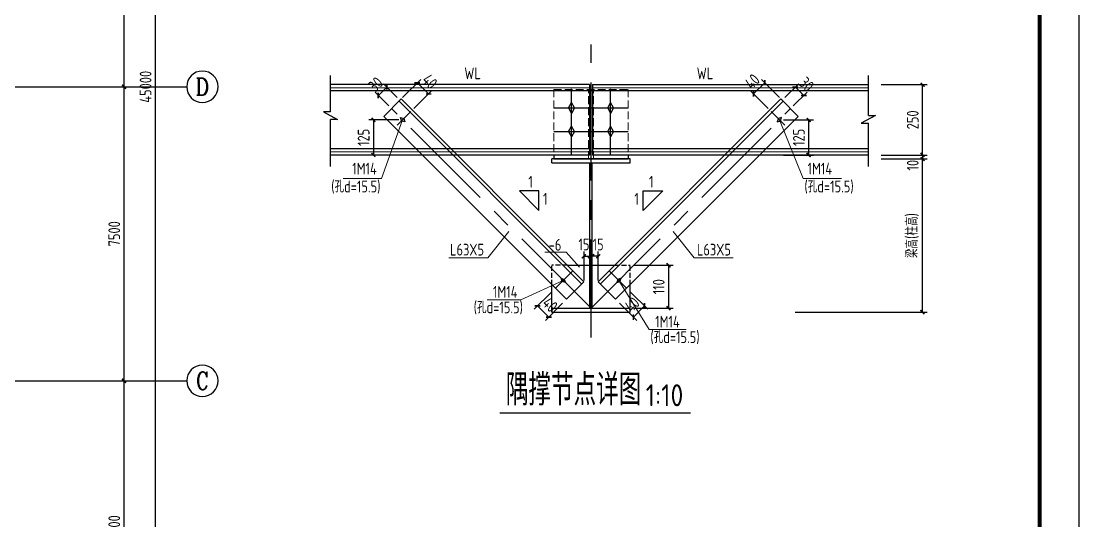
# Model space of a CAD drawing. Header units: millimetres. Extents: x 865490 to 879904, y 39442 to 44891.
# Drawn here: x 872130 to 872400, y 39637.2 to 39764.6 of the extents above; entities that cross this region are included whole.
import ezdxf
from ezdxf.enums import TextEntityAlignment as Align

# ---------------------------------------------------------------- set-up
doc = ezdxf.new("R2010")
doc.units = ezdxf.units.MM
doc.header["$LTSCALE"] = 1000
doc.header["$MEASUREMENT"] = 0
for name, pattern in [('3', [500, 300, -200]), ('CENTER', [2, 1.25, -0.25, 0.25, -0.25]), ('DASH', [0.35, 0.25, -0.1]), ('DASHED', [117.236842, 78.157895, -39.078947]), ('DOTE', [2.42, 2, -0.2, 0.02, -0.2])]:
    doc.linetypes.add(name, pattern=pattern)
for name, color, linetype in [('AXIS', 3, 'Continuous'), ('AXIS_TEXT', 7, 'Continuous'), ('D1', 112, 'Continuous'), ('D2', 6, 'Continuous'), ('DIM', 7, 'Continuous'), ('DOTE', 1, 'DOTE'), ('文字', 7, 'Continuous'), ('桩', 6, 'Continuous'), ('梁虚线', 134, '3'), ('水平标注', 2, 'Continuous')]:
    doc.layers.add(name, color=color, linetype=linetype)
for name, color, linetype, lineweight in [('D3', 62, 'Continuous', 9), ('LZ', 64, 'Continuous', 9), ('数字', 3, 'Continuous', 9)]:
    doc.layers.add(name, color=color, linetype=linetype, lineweight=lineweight)
doc.styles.add('_TCH_AXIS', font='COMPLEX', dxfattribs={"bigfont": 'GBCBIG'})
doc.styles.add('COMPLEX', font='COMPLEX')
doc.styles.add('GBHZ', font='gbenor.shx', dxfattribs={"width": 0.9, "bigfont": 'gbcbig.shx'})
doc.dimstyles.new('Y10', dxfattribs={"dimscale": 0, "dimtxt": 3, "dimasz": 0.01, "dimexe": 1.2, "dimexo": 1, "dimgap": 1, "dimtad": 1, "dimdec": 0, "dimlfac": 10, "dimzin": 0, "dimdsep": 46, "dimtxsty": 'GBHZ', "dimblk1": 'DX', "dimblk2": 'DX', "dimsah": 1, "dimcen": 0.09, "dimdle": 1, "dimadec": 0, "dimazin": 0, "dimtfac": 1, "dimtdec": 0, "dimtix": 1, "dimtmove": 2, "dimatfit": 3, "dimldrblk": 'DX', "dimfxl": 0, "dimtolj": 1, "dimtzin": 0, "dimarcsym": 0})
doc.dimstyles.new('Y100', dxfattribs={"dimscale": 0, "dimtxt": 3, "dimasz": 0.01, "dimexe": 1.2, "dimexo": 2, "dimgap": 1, "dimtad": 1, "dimdec": 0, "dimlfac": 100, "dimzin": 0, "dimdsep": 46, "dimtxsty": 'GBHZ', "dimblk": 'DX', "dimcen": 0.09, "dimdle": 1, "dimclrd": 7, "dimclre": 7, "dimclrt": 7, "dimadec": 0, "dimazin": 0, "dimtfac": 1, "dimtdec": 0, "dimtix": 1, "dimtmove": 2, "dimatfit": 3, "dimldrblk": 'DX', "dimfxl": 0, "dimtolj": 1, "dimtzin": 0, "dimarcsym": 0})

# ---------------------------------------------------------------- blocks, each defined once
blk = doc.blocks.new('DX')
at = {"color": 0, "linetype": 'ByBlock', "const_width": 40}
blk.add_lwpolyline([(-54, -51), (46, 49)], dxfattribs=at)
blk = doc.blocks.new('*D71')
at = {"layer": 'Defpoints', "color": 0, "linetype": 'ByBlock', "transparency": 16777216}
for p in [(872348.57, 39748.46), (872360.12, 39748.46), (872348.57, 39730.5)]:
    blk.add_point(p, dxfattribs=at)
at = {"layer": 'dim', "color": 0, "linetype": 'ByBlock', "lineweight": -2, "transparency": 16777216}
for p, q in [((872349.57, 39748.46), (872361.32, 39748.46)), ((872360.12, 39730.51), (872360.12, 39748.45)), ((872349.57, 39730.5), (872361.32, 39730.5))]:
    blk.add_line(p, q, dxfattribs=at)
at = {"layer": 'dim', "color": 0, "linetype": 'ByBlock', "lineweight": -2, "transparency": 16777216, "xscale": 0.01, "yscale": 0.01, "zscale": 0.01}
for p, rotation in [((872360.12, 39748.46), 90), ((872360.12, 39730.5), 270)]:
    blk.add_blockref('DX', p, dxfattribs=dict(at, rotation=rotation))
at = {"layer": 'dim', "color": 0, "linetype": 'ByBlock', "transparency": 16777216, "insert": (872357.62, 39739.48), "char_height": 3, "attachment_point": 5, "rotation": 90, "style": 'GBHZ'}
blk.add_mtext('\\A1;250', dxfattribs=at)
blk = doc.blocks.new('*D72')
at = {"layer": 'Defpoints', "color": 0, "linetype": 'ByBlock', "transparency": 16777216}
for p in [(872350.57, 39729.5), (872360.12, 39729.5), (872326.59, 39690.41)]:
    blk.add_point(p, dxfattribs=at)
at = {"layer": 'dim', "color": 0, "linetype": 'ByBlock', "lineweight": -2, "transparency": 16777216}
for p, q in [((872351.57, 39729.5), (872361.32, 39729.5)), ((872360.12, 39690.42), (872360.12, 39729.49)), ((872327.59, 39690.41), (872361.32, 39690.41))]:
    blk.add_line(p, q, dxfattribs=at)
at = {"layer": 'dim', "color": 0, "linetype": 'ByBlock', "lineweight": -2, "transparency": 16777216, "xscale": 0.01, "yscale": 0.01, "zscale": 0.01}
for p, rotation in [((872360.12, 39729.5), 90), ((872360.12, 39690.41), 270)]:
    blk.add_blockref('DX', p, dxfattribs=dict(at, rotation=rotation))
at = {"layer": 'dim', "color": 0, "linetype": 'ByBlock', "transparency": 16777216, "insert": (872357.54, 39709.96), "char_height": 3, "attachment_point": 5, "rotation": 90, "style": 'GBHZ'}
blk.add_mtext('\\A1;梁高(柱高)', dxfattribs=at)
blk = doc.blocks.new('*D73')
at = {"layer": 'Defpoints', "color": 0, "transparency": 16777216}
for p in [(872275.81, 39704.69), (872275.81, 39697.46), (872277.31, 39697.46)]:
    blk.add_point(p, dxfattribs=at)
at = {"layer": 'dim', "color": 0, "lineweight": -2, "transparency": 16777216}
for p, q in [((872275.81, 39698.46), (872275.81, 39705.89)), ((872277.31, 39698.46), (872277.31, 39705.89)), ((872275.8, 39704.69), (872275.79, 39704.69)), ((872277.31, 39704.69), (872275.81, 39704.69)), ((872277.32, 39704.69), (872277.33, 39704.69))]:
    blk.add_line(p, q, dxfattribs=at)
at = {"layer": 'dim', "color": 0, "lineweight": -2, "transparency": 16777216, "xscale": 0.01, "yscale": 0.01, "zscale": 0.01}
blk.add_blockref('DX', (872275.81, 39704.69), dxfattribs=at)
at = {"layer": 'dim', "color": 0, "lineweight": -2, "transparency": 16777216, "xscale": 0.01, "yscale": 0.01, "zscale": 0.01, "rotation": 180}
blk.add_blockref('DX', (872277.31, 39704.69), dxfattribs=at)
at = {"layer": 'dim', "color": 0, "transparency": 16777216, "insert": (872277.31, 39707.69), "char_height": 3, "attachment_point": 5, "style": 'GBHZ'}
blk.add_mtext('\\A1;15', dxfattribs=at)
blk = doc.blocks.new('LS1')
at = {"layer": 'D1'}
for p, q in [((0, 10), (-5, 0)), ((-5, 0), (0, -10)), ((5, 0), (0, 10)), ((0, -10), (5, 0))]:
    blk.add_line(p, q, dxfattribs=at)
blk = doc.blocks.new('*D74')
at = {"layer": 'Defpoints', "color": 0, "transparency": 16777216}
for p in [(872324.3, 39744.45), (872329.79, 39745.7), (872326.42, 39742.33)]:
    blk.add_point(p, dxfattribs=at)
at = {"layer": 'dim', "color": 0, "lineweight": -2, "transparency": 16777216}
for p, q in [((872325.01, 39745.16), (872328.52, 39748.67)), ((872327.13, 39743.04), (872330.64, 39746.55)), ((872327.66, 39747.83), (872327.65, 39747.83)), ((872327.67, 39747.82), (872329.79, 39745.7)), ((872329.8, 39745.69), (872329.8, 39745.68))]:
    blk.add_line(p, q, dxfattribs=at)
at = {"layer": 'dim', "color": 0, "lineweight": -2, "transparency": 16777216, "xscale": 0.01, "yscale": 0.01, "zscale": 0.01}
for p, rotation in [((872327.67, 39747.82), 315.0000000031444), ((872329.79, 39745.7), 135.0000000031443)]:
    blk.add_blockref('DX', p, dxfattribs=dict(at, rotation=rotation))
at = {"layer": 'dim', "color": 0, "transparency": 16777216, "insert": (872330.5, 39748.53), "char_height": 3, "attachment_point": 5, "rotation": 315, "style": 'GBHZ'}
blk.add_mtext('\\A1;30', dxfattribs=at)
blk = doc.blocks.new('*D75')
at = {"layer": 'Defpoints', "color": 0, "transparency": 16777216}
for p in [(872317, 39746.09), (872324.3, 39744.45), (872321.47, 39741.62)]:
    blk.add_point(p, dxfattribs=at)
at = {"layer": 'dim', "color": 0, "lineweight": -2, "transparency": 16777216}
for p, q in [((872323.59, 39745.16), (872318.98, 39749.77)), ((872320.76, 39742.33), (872316.15, 39746.94)), ((872319.83, 39748.92), (872317, 39746.09)), ((872319.84, 39748.93), (872319.85, 39748.93)), ((872317, 39746.08), (872316.99, 39746.08))]:
    blk.add_line(p, q, dxfattribs=at)
at = {"layer": 'dim', "color": 0, "lineweight": -2, "transparency": 16777216, "xscale": 0.01, "yscale": 0.01, "zscale": 0.01}
for p, rotation in [((872319.83, 39748.92), 224.9999999976417), ((872317, 39746.09), 44.99999999764176)]:
    blk.add_blockref('DX', p, dxfattribs=dict(at, rotation=rotation))
at = {"layer": 'dim', "color": 0, "transparency": 16777216, "insert": (872316.65, 39749.27), "char_height": 3, "attachment_point": 5, "rotation": 45, "style": 'GBHZ'}
blk.add_mtext('\\A1;40', dxfattribs=at)
blk = doc.blocks.new('*D76')
at = {"layer": 'Defpoints', "color": 0, "transparency": 16777216}
for p in [(872323.59, 39739.5), (872323.59, 39730.5), (872331.05, 39730.5)]:
    blk.add_point(p, dxfattribs=at)
at = {"layer": 'dim', "color": 0, "lineweight": -2, "transparency": 16777216}
for p, q in [((872324.59, 39739.5), (872332.25, 39739.5)), ((872331.05, 39739.49), (872331.05, 39730.51)), ((872324.59, 39730.5), (872332.25, 39730.5))]:
    blk.add_line(p, q, dxfattribs=at)
at = {"layer": 'dim', "color": 0, "lineweight": -2, "transparency": 16777216, "xscale": 0.01, "yscale": 0.01, "zscale": 0.01}
for p, rotation in [((872331.05, 39739.5), 90), ((872331.05, 39730.5), 270)]:
    blk.add_blockref('DX', p, dxfattribs=dict(at, rotation=rotation))
at = {"layer": 'dim', "color": 0, "transparency": 16777216, "insert": (872328.55, 39735), "char_height": 3, "attachment_point": 5, "rotation": 90, "style": 'GBHZ'}
blk.add_mtext('\\A1;125', dxfattribs=at)
blk = doc.blocks.new('*D77')
at = {"layer": 'Defpoints', "color": 0, "transparency": 16777216}
for p in [(872275.21, 39704.69), (872273.71, 39697.46), (872275.21, 39697.46)]:
    blk.add_point(p, dxfattribs=at)
at = {"layer": 'dim', "color": 0, "lineweight": -2, "transparency": 16777216}
for p, q in [((872273.71, 39698.46), (872273.71, 39705.89)), ((872275.21, 39698.46), (872275.21, 39705.89)), ((872273.7, 39704.69), (872273.69, 39704.69)), ((872273.71, 39704.69), (872275.21, 39704.69)), ((872275.22, 39704.69), (872275.23, 39704.69))]:
    blk.add_line(p, q, dxfattribs=at)
at = {"layer": 'dim', "color": 0, "lineweight": -2, "transparency": 16777216, "xscale": 0.01, "yscale": 0.01, "zscale": 0.01}
blk.add_blockref('DX', (872273.71, 39704.69), dxfattribs=at)
at = {"layer": 'dim', "color": 0, "lineweight": -2, "transparency": 16777216, "xscale": 0.01, "yscale": 0.01, "zscale": 0.01, "rotation": 180}
blk.add_blockref('DX', (872275.21, 39704.69), dxfattribs=at)
at = {"layer": 'dim', "color": 0, "transparency": 16777216, "insert": (872273.7, 39707.69), "char_height": 3, "attachment_point": 5, "style": 'GBHZ'}
blk.add_mtext('\\A1;15', dxfattribs=at)
blk = doc.blocks.new('*D78')
at = {"layer": 'Defpoints', "color": 0, "transparency": 16777216}
for p in [(872221.22, 39745.7), (872226.71, 39744.45), (872224.59, 39742.33)]:
    blk.add_point(p, dxfattribs=at)
at = {"layer": 'dim', "color": 0, "lineweight": -2, "transparency": 16777216}
for p, q in [((872223.88, 39743.04), (872220.37, 39746.55)), ((872223.34, 39747.82), (872221.22, 39745.7)), ((872226.01, 39745.16), (872222.49, 39748.67)), ((872223.35, 39747.83), (872223.36, 39747.83)), ((872221.21, 39745.69), (872221.21, 39745.68))]:
    blk.add_line(p, q, dxfattribs=at)
at = {"layer": 'dim', "color": 0, "lineweight": -2, "transparency": 16777216, "xscale": 0.01, "yscale": 0.01, "zscale": 0.01}
for p, rotation in [((872221.22, 39745.7), 44.99999999685568), ((872223.34, 39747.82), 224.9999999968556)]:
    blk.add_blockref('DX', p, dxfattribs=dict(at, rotation=rotation))
at = {"layer": 'dim', "color": 0, "transparency": 16777216, "insert": (872220.51, 39748.53), "char_height": 3, "attachment_point": 5, "rotation": 45, "style": 'GBHZ'}
blk.add_mtext('\\A1;30', dxfattribs=at)
blk = doc.blocks.new('*D79')
at = {"layer": 'Defpoints', "color": 0, "transparency": 16777216}
for p in [(872226.71, 39744.45), (872234.01, 39746.09), (872229.54, 39741.62)]:
    blk.add_point(p, dxfattribs=at)
at = {"layer": 'dim', "color": 0, "lineweight": -2, "transparency": 16777216}
for p, q in [((872227.42, 39745.16), (872232.03, 39749.77)), ((872230.25, 39742.33), (872234.86, 39746.94)), ((872231.17, 39748.93), (872231.17, 39748.93)), ((872231.18, 39748.92), (872234.01, 39746.09)), ((872234.02, 39746.08), (872234.02, 39746.08))]:
    blk.add_line(p, q, dxfattribs=at)
at = {"layer": 'dim', "color": 0, "lineweight": -2, "transparency": 16777216, "xscale": 0.01, "yscale": 0.01, "zscale": 0.01}
for p, rotation in [((872231.18, 39748.92), 315.0000000023583), ((872234.01, 39746.09), 135.0000000023582)]:
    blk.add_blockref('DX', p, dxfattribs=dict(at, rotation=rotation))
at = {"layer": 'dim', "color": 0, "transparency": 16777216, "insert": (872234.36, 39749.27), "char_height": 3, "attachment_point": 5, "rotation": 315, "style": 'GBHZ'}
blk.add_mtext('\\A1;40', dxfattribs=at)
blk = doc.blocks.new('*D80')
at = {"layer": 'Defpoints', "color": 0, "transparency": 16777216}
for p in [(872227.42, 39739.5), (872219.96, 39730.5), (872227.42, 39730.5)]:
    blk.add_point(p, dxfattribs=at)
at = {"layer": 'dim', "color": 0, "lineweight": -2, "transparency": 16777216}
for p, q in [((872226.42, 39739.5), (872218.76, 39739.5)), ((872219.96, 39739.49), (872219.96, 39730.51)), ((872226.42, 39730.5), (872218.76, 39730.5))]:
    blk.add_line(p, q, dxfattribs=at)
at = {"layer": 'dim', "color": 0, "lineweight": -2, "transparency": 16777216, "xscale": 0.01, "yscale": 0.01, "zscale": 0.01}
for p, rotation in [((872219.96, 39739.5), 90), ((872219.96, 39730.5), 270)]:
    blk.add_blockref('DX', p, dxfattribs=dict(at, rotation=rotation))
at = {"layer": 'dim', "color": 0, "transparency": 16777216, "insert": (872217.46, 39735), "char_height": 3, "attachment_point": 5, "rotation": 90, "style": 'GBHZ'}
blk.add_mtext('\\A1;125', dxfattribs=at)
blk = doc.blocks.new('*D81')
at = {"layer": 'Defpoints', "color": 0, "transparency": 16777216}
for p in [(872285.51, 39702.41), (872285.51, 39691.41), (872295.28, 39691.41)]:
    blk.add_point(p, dxfattribs=at)
at = {"layer": 'dim', "color": 0, "lineweight": -2, "transparency": 16777216}
for p, q in [((872286.51, 39702.41), (872296.48, 39702.41)), ((872295.28, 39702.4), (872295.28, 39691.42)), ((872286.51, 39691.41), (872296.48, 39691.41))]:
    blk.add_line(p, q, dxfattribs=at)
at = {"layer": 'dim', "color": 0, "lineweight": -2, "transparency": 16777216, "xscale": 0.01, "yscale": 0.01, "zscale": 0.01}
for p, rotation in [((872295.28, 39702.41), 90), ((872295.28, 39691.41), 270)]:
    blk.add_blockref('DX', p, dxfattribs=dict(at, rotation=rotation))
at = {"layer": 'dim', "color": 0, "transparency": 16777216, "insert": (872292.78, 39696.91), "char_height": 3, "attachment_point": 5, "rotation": 90, "style": 'GBHZ'}
blk.add_mtext('\\A1;110', dxfattribs=at)
blk = doc.blocks.new('*D82')
at = {"layer": 'Defpoints', "color": 0, "linetype": 'ByBlock', "transparency": 16777216}
for p in [(872348.57, 39730.5), (872348.57, 39729.5), (872360.12, 39729.5)]:
    blk.add_point(p, dxfattribs=at)
at = {"layer": 'dim', "color": 0, "linetype": 'ByBlock', "lineweight": -2, "transparency": 16777216}
for p, q in [((872349.57, 39730.5), (872361.32, 39730.5)), ((872360.12, 39730.51), (872360.12, 39730.52)), ((872360.12, 39730.5), (872360.12, 39729.5)), ((872349.57, 39729.5), (872361.32, 39729.5)), ((872360.12, 39729.49), (872360.12, 39729.48))]:
    blk.add_line(p, q, dxfattribs=at)
at = {"layer": 'dim', "color": 0, "linetype": 'ByBlock', "lineweight": -2, "transparency": 16777216, "xscale": 0.01, "yscale": 0.01, "zscale": 0.01}
for p, rotation in [((872360.12, 39730.5), 270), ((872360.12, 39729.5), 90)]:
    blk.add_blockref('DX', p, dxfattribs=dict(at, rotation=rotation))
at = {"layer": 'dim', "color": 0, "linetype": 'ByBlock', "transparency": 16777216, "insert": (872357.62, 39727.9), "char_height": 3, "attachment_point": 5, "rotation": 90, "style": 'GBHZ'}
blk.add_mtext('\\A1;10', dxfattribs=at)
blk = doc.blocks.new('*D83')
at = {"layer": 'Defpoints', "color": 0, "transparency": 16777216}
for p in [(872284.89, 39696.27), (872282.06, 39693.44), (872289.14, 39692.01)]:
    blk.add_point(p, dxfattribs=at)
at = {"layer": 'dim', "color": 0, "lineweight": -2, "transparency": 16777216}
for p, q in [((872285.59, 39695.56), (872289.99, 39691.16)), ((872282.76, 39692.73), (872287.16, 39688.33)), ((872286.32, 39689.18), (872289.14, 39692.01)), ((872289.15, 39692.02), (872289.16, 39692.03)), ((872286.31, 39689.18), (872286.3, 39689.17))]:
    blk.add_line(p, q, dxfattribs=at)
at = {"layer": 'dim', "color": 0, "lineweight": -2, "transparency": 16777216, "xscale": 0.01, "yscale": 0.01, "zscale": 0.01}
for p, rotation in [((872289.14, 39692.01), 225), ((872286.32, 39689.18), 45)]:
    blk.add_blockref('DX', p, dxfattribs=dict(at, rotation=rotation))
at = {"layer": 'dim', "color": 0, "transparency": 16777216, "insert": (872285.96, 39692.36), "char_height": 3, "attachment_point": 5, "rotation": 45, "style": 'GBHZ'}
blk.add_mtext('\\A1;40', dxfattribs=at)
blk = doc.blocks.new('*D70')
at = {"layer": 'Defpoints', "color": 0, "transparency": 16777216}
for p in [(872266.13, 39696.27), (872268.95, 39693.44), (872261.87, 39692.01)]:
    blk.add_point(p, dxfattribs=at)
at = {"layer": 'dim', "color": 0, "lineweight": -2, "transparency": 16777216}
for p, q in [((872265.42, 39695.56), (872261.02, 39691.16)), ((872268.25, 39692.73), (872263.85, 39688.33)), ((872261.86, 39692.02), (872261.85, 39692.03)), ((872264.7, 39689.18), (872261.87, 39692.01)), ((872264.7, 39689.18), (872264.71, 39689.17))]:
    blk.add_line(p, q, dxfattribs=at)
at = {"layer": 'dim', "color": 0, "lineweight": -2, "transparency": 16777216, "xscale": 0.01, "yscale": 0.01, "zscale": 0.01}
for p, rotation in [((872261.87, 39692.01), 315), ((872264.7, 39689.18), 135)]:
    blk.add_blockref('DX', p, dxfattribs=dict(at, rotation=rotation))
at = {"layer": 'dim', "color": 0, "transparency": 16777216, "insert": (872265.05, 39692.36), "char_height": 3, "attachment_point": 5, "rotation": 315, "style": 'GBHZ'}
blk.add_mtext('\\A1;40', dxfattribs=at)
blk = doc.blocks.new('_AXISO')
blk.add_circle((0, 0), 0.5)
at = {"layer": 'AXIS_TEXT', "style": 'COMPLEX', "width": 1.041667}
blk.add_attdef('A', text='', height=0.56, dxfattribs=at).set_placement((-0.25, -0.28), (0.25, -0.28), align=Align.FIT)
blk = doc.blocks.new('*D483')
at = {"layer": 'Defpoints', "color": 0, "transparency": 16777216}
for p in [(872140.3, 39672.91), (872156.3, 39672.91), (872140.3, 39597.91)]:
    blk.add_point(p, dxfattribs=at)
at = {"layer": 'dim', "color": 7, "lineweight": -2, "transparency": 16777216}
for p, q in [((872142.3, 39672.91), (872157.5, 39672.91)), ((872156.3, 39597.92), (872156.3, 39672.9)), ((872142.3, 39597.91), (872157.5, 39597.91))]:
    blk.add_line(p, q, dxfattribs=at)
at = {"layer": 'dim', "color": 7, "lineweight": -2, "transparency": 16777216, "xscale": 0.01, "yscale": 0.01, "zscale": 0.01}
for p, rotation in [((872156.3, 39672.91), 90), ((872156.3, 39597.91), 270)]:
    blk.add_blockref('DX', p, dxfattribs=dict(at, rotation=rotation))
at = {"layer": 'dim', "color": 7, "transparency": 16777216, "insert": (872153.8, 39635.41), "char_height": 3, "attachment_point": 5, "rotation": 90, "style": 'GBHZ'}
blk.add_mtext('\\A1;7500', dxfattribs=at)
blk = doc.blocks.new('*D484')
at = {"layer": 'Defpoints', "color": 0, "transparency": 16777216}
for p in [(872140.3, 39747.91), (872156.3, 39747.91), (872140.3, 39672.91)]:
    blk.add_point(p, dxfattribs=at)
at = {"layer": 'dim', "color": 7, "lineweight": -2, "transparency": 16777216}
for p, q in [((872142.3, 39747.91), (872157.5, 39747.91)), ((872156.3, 39672.92), (872156.3, 39747.9)), ((872142.3, 39672.91), (872157.5, 39672.91))]:
    blk.add_line(p, q, dxfattribs=at)
at = {"layer": 'dim', "color": 7, "lineweight": -2, "transparency": 16777216, "xscale": 0.01, "yscale": 0.01, "zscale": 0.01}
for p, rotation in [((872156.3, 39747.91), 90), ((872156.3, 39672.91), 270)]:
    blk.add_blockref('DX', p, dxfattribs=dict(at, rotation=rotation))
at = {"layer": 'dim', "color": 7, "transparency": 16777216, "insert": (872153.8, 39710.41), "char_height": 3, "attachment_point": 5, "rotation": 90, "style": 'GBHZ'}
blk.add_mtext('\\A1;7500', dxfattribs=at)
blk = doc.blocks.new('*D485')
at = {"layer": 'Defpoints', "color": 0, "transparency": 16777216}
for p in [(872140.3, 39822.91), (872156.3, 39822.91), (872140.3, 39747.91)]:
    blk.add_point(p, dxfattribs=at)
at = {"layer": 'dim', "color": 7, "lineweight": -2, "transparency": 16777216}
for p, q in [((872142.3, 39822.91), (872157.5, 39822.91)), ((872156.3, 39747.92), (872156.3, 39822.9)), ((872142.3, 39747.91), (872157.5, 39747.91))]:
    blk.add_line(p, q, dxfattribs=at)
at = {"layer": 'dim', "color": 7, "lineweight": -2, "transparency": 16777216, "xscale": 0.01, "yscale": 0.01, "zscale": 0.01}
for p, rotation in [((872156.3, 39822.91), 90), ((872156.3, 39747.91), 270)]:
    blk.add_blockref('DX', p, dxfattribs=dict(at, rotation=rotation))
at = {"layer": 'dim', "color": 7, "transparency": 16777216, "insert": (872153.8, 39785.41), "char_height": 3, "attachment_point": 5, "rotation": 90, "style": 'GBHZ'}
blk.add_mtext('\\A1;7500', dxfattribs=at)
blk = doc.blocks.new('*D488')
at = {"layer": 'Defpoints', "color": 0, "transparency": 16777216}
for p in [(872140.3, 39972.91), (872164.3, 39972.91), (872140.3, 39522.91)]:
    blk.add_point(p, dxfattribs=at)
at = {"layer": 'dim', "color": 7, "lineweight": -2, "transparency": 16777216}
for p, q in [((872142.3, 39972.91), (872165.5, 39972.91)), ((872164.3, 39522.92), (872164.3, 39972.9)), ((872142.3, 39522.91), (872165.5, 39522.91))]:
    blk.add_line(p, q, dxfattribs=at)
at = {"layer": 'dim', "color": 7, "lineweight": -2, "transparency": 16777216, "xscale": 0.01, "yscale": 0.01, "zscale": 0.01}
for p, rotation in [((872164.3, 39972.91), 90), ((872164.3, 39522.91), 270)]:
    blk.add_blockref('DX', p, dxfattribs=dict(at, rotation=rotation))
at = {"layer": 'dim', "color": 7, "transparency": 16777216, "insert": (872161.8, 39747.91), "char_height": 3, "attachment_point": 5, "rotation": 90, "style": 'GBHZ'}
blk.add_mtext('\\A1;45000', dxfattribs=at)

msp = doc.modelspace()

# ---------------------------------------------------------------- linework, layer by layer
at = {"color": 0}
msp.add_line((872400.02, 40043.955), (872400.02, 39449.955), dxfattribs=at)
at = {"color": 0, "const_width": 1}
msp.add_lwpolyline([(872390.02, 39459.955), (871584.02, 39459.955), (871584.02, 40033.955), (872390.02, 40033.955)], close=True, dxfattribs=at)
at = {"layer": 'AXIS', "color": 0}
for p, q in [((872140.298, 39747.914), (872172.298, 39747.914)), ((872140.298, 39672.914), (872172.298, 39672.914))]:
    msp.add_line(p, q, dxfattribs=at)
at = {"layer": 'D1', "color": 251}
for p, q in [((872208.961, 39741.489, -15.397), (872208.961, 39750.77, -15.397)), ((872346.324, 39740.576, -15.397), (872346.324, 39750.77, -15.397)), ((872207.191, 39741.489, -15.397), (872210.809, 39739.549, -15.397)), ((872208.961, 39741.489, -15.397), (872207.191, 39741.489, -15.397)), ((872210.809, 39739.549, -15.397), (872208.961, 39739.549, -15.397)), ((872208.961, 39727.54, -15.397), (872208.961, 39739.549, -15.397)), ((872348.094, 39740.576, -15.397), (872344.476, 39738.637, -15.397)), ((872344.476, 39738.637, -15.397), (872346.324, 39738.637, -15.397)), ((872346.324, 39740.576, -15.397), (872348.094, 39740.576, -15.397)), ((872346.324, 39727.54, -15.397), (872346.324, 39738.637, -15.397))]:
    msp.add_line(p, q, dxfattribs=at)
at = {"layer": 'D1', "color": 251, "linetype": 'DASH', "ltscale": 0.005}
for p, q in [((872269.463, 39702.407, -15.397), (872265.506, 39702.407, -15.397)), ((872265.506, 39697.455, -15.397), (872265.506, 39702.407, -15.397)), ((872281.548, 39702.407, -15.397), (872285.506, 39702.407, -15.397)), ((872285.506, 39697.455, -15.397), (872285.506, 39702.407, -15.397))]:
    msp.add_line(p, q, dxfattribs=at)
at = {"layer": 'D2'}
for p, q in [((872275.106, 39748.462, -15.397), (872208.961, 39748.462, -15.397)), ((872346.324, 39746.889, -15.397), (872208.961, 39746.889, -15.397)), ((872275.106, 39747.24, -15.397), (872275.906, 39747.24, -15.397)), ((872275.906, 39748.462, -15.397), (872346.324, 39748.462, -15.397)), ((872227.066, 39744.804, -15.397), (872222.611, 39740.35, -15.397)), ((872273.14, 39697.599, -15.397), (872226.5, 39744.239, -15.397)), ((872273.706, 39698.165, -15.397), (872227.066, 39744.804, -15.397)), ((872277.306, 39698.165, -15.397), (872323.946, 39744.804, -15.397)), ((872277.871, 39697.599, -15.397), (872324.511, 39744.239, -15.397)), ((872323.946, 39744.804, -15.397), (872328.4, 39740.35, -15.397)), ((872269.251, 39693.71, -15.397), (872222.611, 39740.35, -15.397)), ((872281.76, 39693.71, -15.397), (872328.4, 39740.35, -15.397)), ((872275.106, 39732.074, -15.397), (872208.961, 39732.074, -15.397)), ((872275.106, 39730.501, -15.397), (872208.961, 39730.501, -15.397)), ((872266.006, 39730.501, -15.397), (872266.006, 39729.501, -15.397)), ((872346.324, 39732.074, -15.397), (872275.906, 39732.074, -15.397)), ((872346.324, 39730.501, -15.397), (872275.906, 39730.501, -15.397)), ((872285.006, 39730.501, -15.397), (872285.006, 39729.501, -15.397)), ((872285.506, 39729.501, -15.397), (872265.506, 39729.501, -15.397)), ((872265.506, 39728.483, -15.397), (872265.506, 39729.501, -15.397)), ((872265.506, 39728.483, -15.397), (872285.506, 39728.483, -15.397)), ((872266.006, 39729.501, -15.397), (872285.006, 39729.501, -15.397)), ((872275.206, 39691.415, -15.397), (872275.206, 39728.483, -15.397)), ((872275.806, 39691.415, -15.397), (872275.806, 39728.483, -15.397)), ((872285.506, 39728.483, -15.397), (872285.506, 39729.501, -15.397)), ((872269.463, 39702.407, -15.397), (872281.548, 39702.407, -15.397)), ((872269.251, 39693.71, -15.397), (872273.706, 39698.165, -15.397)), ((872281.76, 39693.71, -15.397), (872277.306, 39698.165, -15.397)), ((872265.506, 39690.415, -15.397), (872265.506, 39697.455, -15.397)), ((872265.506, 39691.673, -15.397), (872265.506, 39697.455, -15.397)), ((872285.506, 39690.415, -15.397), (872285.506, 39697.455, -15.397)), ((872265.506, 39691.673, -15.397), (872265.506, 39690.415, -15.397)), ((872265.506, 39691.415, -15.397), (872285.506, 39691.415, -15.397)), ((872265.506, 39690.415, -15.397), (872285.506, 39690.415, -15.397)), ((872265.506, 39690.415, -15.397), (872285.506, 39690.415, -15.397))]:
    msp.add_line(p, q, dxfattribs=at)
at = {"layer": 'D3', "color": 251}
for p, q in [((872227.419, 39739.501, -15.397), (872222.023, 39724.507, -15.397)), ((872323.592, 39739.501, -15.397), (872329.655, 39724.507, -15.397)), ((872222.023, 39724.507, -15.397), (872212.26, 39724.507, -15.397)), ((872329.655, 39724.507, -15.397), (872339.418, 39724.507, -15.397)), ((872254.54, 39710.958, -15.397), (872249.167, 39704.272, -15.397)), ((872296.471, 39710.958, -15.397), (872301.844, 39704.272, -15.397)), ((872249.167, 39704.272, -15.397), (872239.239, 39704.272, -15.397)), ((872269.175, 39705.763, -15.397), (872263.707, 39705.763, -15.397)), ((872269.175, 39705.763, -15.397), (872272.583, 39701.857, -15.397)), ((872301.844, 39704.272, -15.397), (872311.772, 39704.272, -15.397)), ((872268.402, 39698.518, -15.397), (872257.562, 39693.595, -15.397)), ((872282.609, 39698.518, -15.397), (872290.312, 39686.004, -15.397)), ((872257.562, 39693.595, -15.397), (872248.957, 39693.595, -15.397)), ((872290.312, 39686.004, -15.397), (872299.749, 39686.004, -15.397))]:
    msp.add_line(p, q, dxfattribs=at)
at = {"layer": 'DOTE', "linetype": 'CENTER', "ltscale": 0.02}
for p, q in [((872275.506, 39683.996, -15.397), (872275.506, 39758.705, -15.397)), ((871638.298, 39747.914), (872140.298, 39747.914)), ((872270.506, 39730.502, -15.397), (872270.506, 39747.385, -15.397)), ((872280.506, 39730.502, -15.397), (872280.506, 39747.385, -15.397)), ((872275.506, 39691.415, -15.397), (872224.591, 39742.33, -15.397)), ((872229.541, 39741.622, -15.397), (872226.005, 39738.087, -15.397)), ((872266.006, 39742.502, -15.397), (872285.006, 39742.502, -15.397)), ((872275.506, 39691.415, -15.397), (872326.42, 39742.33, -15.397)), ((872321.471, 39741.622, -15.397), (872325.006, 39738.087, -15.397)), ((872266.006, 39736.499, -15.397), (872285.006, 39736.499, -15.397)), ((872266.422, 39696.538, -15.397), (872270.877, 39700.993, -15.397)), ((872284.589, 39696.538, -15.397), (872280.134, 39700.993, -15.397)), ((871638.298, 39672.914), (872140.298, 39672.914))]:
    msp.add_line(p, q, dxfattribs=at)
at = {"layer": 'LZ', "color": 251, "linetype": 'DASHED', "ltscale": 300}
for p, q in [((872275.106, 39747.675, -15.397), (872208.961, 39747.675, -15.397)), ((872346.324, 39747.675, -15.397), (872275.906, 39747.675, -15.397)), ((872346.324, 39731.288, -15.397), (872208.961, 39731.288, -15.397))]:
    msp.add_line(p, q, dxfattribs=at)
at = {"layer": 'LZ', "color": 251, "linetype": 'DASH', "ltscale": 0.008}
for p, q in [((872266.006, 39747.24, -15.397), (872285.006, 39747.24, -15.397)), ((872266.006, 39747.24, -15.397), (872266.006, 39730.501, -15.397)), ((872274.863, 39729.501, -15.397), (872274.863, 39747.24, -15.397)), ((872276.148, 39729.501, -15.397), (872276.148, 39747.24, -15.397)), ((872285.006, 39747.24, -15.397), (872285.006, 39730.501, -15.397))]:
    msp.add_line(p, q, dxfattribs=at)
at = {"layer": '文字', "color": 6, "const_width": 0.32, "elevation": -15.397}
msp.add_lwpolyline([(872252.157, 39664.671), (872300.897, 39664.671)], dxfattribs=at)
at = {"layer": '桩'}
for p, q in [((872275.106, 39748.462, -15.397), (872275.106, 39730.501, -15.397)), ((872275.906, 39748.462, -15.397), (872275.906, 39730.501, -15.397)), ((872269.757, 39742.502, -15.397), (872270.506, 39743.883, -15.397)), ((872271.255, 39742.502, -15.397), (872270.506, 39743.883, -15.397)), ((872279.757, 39742.502, -15.397), (872280.506, 39743.883, -15.397)), ((872281.255, 39742.502, -15.397), (872280.506, 39743.883, -15.397)), ((872269.757, 39742.502, -15.397), (872270.506, 39741.12, -15.397)), ((872271.255, 39742.502, -15.397), (872270.506, 39741.12, -15.397)), ((872279.757, 39742.502, -15.397), (872280.506, 39741.12, -15.397)), ((872281.255, 39742.502, -15.397), (872280.506, 39741.12, -15.397)), ((872269.757, 39736.499, -15.397), (872270.506, 39737.88, -15.397)), ((872269.757, 39736.499, -15.397), (872270.506, 39735.117, -15.397)), ((872271.255, 39736.499, -15.397), (872270.506, 39737.88, -15.397)), ((872271.255, 39736.499, -15.397), (872270.506, 39735.117, -15.397)), ((872279.757, 39736.499, -15.397), (872280.506, 39737.88, -15.397)), ((872279.757, 39736.499, -15.397), (872280.506, 39735.117, -15.397)), ((872281.255, 39736.499, -15.397), (872280.506, 39737.88, -15.397)), ((872281.255, 39736.499, -15.397), (872280.506, 39735.117, -15.397))]:
    msp.add_line(p, q, dxfattribs=at)
at = {"layer": '梁虚线', "color": 6, "linetype": 'ByBlock'}
for p, q in [((872262.218, 39721.376, -15.397), (872257.218, 39721.376, -15.397)), ((872262.218, 39716.376, -15.397), (872257.218, 39721.376, -15.397)), ((872262.218, 39716.376, -15.397), (872262.218, 39721.376, -15.397)), ((872288.794, 39716.376, -15.397), (872288.794, 39721.376, -15.397)), ((872288.794, 39721.376, -15.397), (872293.794, 39721.376, -15.397)), ((872288.794, 39716.376, -15.397), (872293.794, 39721.376, -15.397))]:
    msp.add_line(p, q, dxfattribs=at)

# ---------------------------------------------------------------- block references
at = {"layer": 'AXIS', "color": 0}
ref = msp.add_blockref('_AXISO', (872176.298, 39747.914), dxfattribs=dict(at, xscale=-8, yscale=8, zscale=8))
ref.add_attrib('A', 'D', dxfattribs={"layer": 'AXIS_TEXT', "color": 0, "height": 4.353, "style": '_TCH_AXIS'}).set_placement((872174.536, 39745.737), (872178.059, 39745.737), align=Align.FIT)
ref = msp.add_blockref('_AXISO', (872176.298, 39672.914), dxfattribs=dict(at, xscale=-8, yscale=8, zscale=8))
ref.add_attrib('A', 'C', dxfattribs={"layer": 'AXIS_TEXT', "color": 0, "height": 4.557, "style": '_TCH_AXIS'}).set_placement((872174.67, 39670.635), (872177.925, 39670.635), align=Align.FIT)
at = {"layer": 'D2'}
for p, xscale, yscale, zscale, rotation in [((872227.419, 39739.501, -15.397), -0.0786542399324214, 0.07865424011833966, 0.07865424, 45), ((872323.592, 39739.501, -15.397), 0.07865423993242139, 0.07865423993242139, 0.07865423993242139, 315), ((872268.402, 39698.518, -15.397), -0.0786542399324214, 0.07865424011833966, 0.07865424, 45), ((872282.609, 39698.518, -15.397), 0.07865423993242139, 0.07865423993242139, 0.07865423993242139, 315)]:
    msp.add_blockref('LS1', p, dxfattribs=dict(at, xscale=xscale, yscale=yscale, zscale=zscale, rotation=rotation))

# ---------------------------------------------------------------- texts
at = {"layer": 'D3', "color": 3, "style": 'GBHZ', "width": 0.9}
for s, p in [('1M14', (872214.534, 39725.524, -15.397)), ('1M14', (872330.76, 39725.524, -15.397)), ('1', (872259.504, 39722.187, -15.397)), ('1', (872290.308, 39722.187, -15.397)), ('1', (872263.241, 39717.815, -15.397)), ('1', (872286.57, 39717.815, -15.397)), ('-6', (872264.701, 39706.101, -15.397)), ('L63X5', (872239.507, 39704.866, -15.397)), ('L63X5', (872302.525, 39704.866, -15.397)), ('1M14', (872250.453, 39694.089, -15.397)), ('1M14', (872291.87, 39686.498, -15.397))]:
    msp.add_text(s, height=3, dxfattribs=at).set_placement(p)
at = {"layer": '数字', "style": 'GBHZ', "width": 0.9}
for p in [(872209.184, 39720.966, -15.397), (872329.969, 39720.966, -15.397), (872245.54, 39690.141, -15.397), (872290.642, 39682.55, -15.397)]:
    msp.add_text('(孔d=15.5)', height=3, dxfattribs=at).set_placement(p)
at = {"layer": '文字', "color": 6, "style": 'GBHZ'}
for s, height, p in [('隅撑节点详图', 8, (872253.765, 39666.622, -15.397)), ('1:10', 5.6, (872289.459, 39666.426, -15.397))]:
    msp.add_text(s, height=height, dxfattribs=at).set_placement(p)
at = {"layer": '水平标注', "style": 'GBHZ', "width": 0.9}
for p in [(872243.168, 39749.841, -22.397), (872302.489, 39749.841, -22.397)]:
    msp.add_text('WL', height=3, dxfattribs=at).set_placement(p)

# ---------------------------------------------------------------- dimensions: what is measured, and where the dimension line sits
at = {"layer": 'dim'}
for base, p1, p2, dimstyle, picture, middle in [((872164.298, 39972.914), (872140.298, 39522.914), (872140.298, 39972.914), 'Y100', '*D488', (872161.798, 39747.914)), ((872156.298, 39822.914), (872140.298, 39747.914), (872140.298, 39822.914), 'Y100', '*D485', (872153.798, 39785.414)), ((872156.298, 39747.914), (872140.298, 39672.914), (872140.298, 39747.914), 'Y100', '*D484', (872153.798, 39710.414)), ((872295.285, 39691.415, -15.397), (872285.506, 39702.407, -15.397), (872285.506, 39691.415, -15.397), 'Y10', '*D81', (872292.785, 39696.911, -15.397)), ((872156.298, 39672.914), (872140.298, 39597.914), (872140.298, 39672.914), 'Y100', '*D483', (872153.798, 39635.414))]:
    dim = msp.add_linear_dim(base=base, p1=p1, p2=p2, angle=90, dimstyle=dimstyle, override={"dimscale": 1}, dxfattribs=at)
    dim.commit()
    dim.dimension.update_dxf_attribs({"geometry": picture, "text_midpoint": middle})
for p1, p2, distance, picture, middle in [((872226.712, 39744.451, -15.397), (872229.541, 39741.622, -15.397), 6.318, '*D79', (872234.362, 39749.272, -15.397)), ((872324.299, 39744.451, -15.397), (872321.471, 39741.622, -15.397), -6.318, '*D75', (872316.65, 39749.272, -15.397)), ((872226.712, 39744.451, -15.397), (872224.591, 39742.33, -15.397), -4.765, '*D78', (872220.515, 39748.527, -15.397)), ((872324.299, 39744.451, -15.397), (872326.42, 39742.33, -15.397), 4.765, '*D74', (872330.497, 39748.527, -15.397)), ((872268.954, 39693.441, -15.397), (872266.125, 39696.27, -15.397), 6.022, '*D70', (872265.049, 39692.365, -15.397)), ((872282.057, 39693.441, -15.397), (872284.886, 39696.27, -15.397), -6.022, '*D83', (872285.962, 39692.365, -15.397))]:
    dim = msp.add_aligned_dim(p1=p1, p2=p2, distance=distance, dimstyle='Y10', override={"dimscale": 1}, dxfattribs=at)
    dim.commit()
    dim.dimension.update_dxf_attribs({"geometry": picture, "text_midpoint": middle})
at = {"layer": 'dim', "color": 0, "linetype": 'ByBlock'}
for base, p1, p2, angle, text, picture, middle in [((872360.123, 39748.462, -15.397), (872348.566, 39730.501, -15.397), (872348.566, 39748.462, -15.397), 90, '250', '*D71', (872357.623, 39739.481, -15.397)), ((872360.123, 39729.501, -15.397), (872326.594, 39690.415, -15.397), (872350.566, 39729.501, -15.397), 270, '梁高(柱高)', '*D72', (872357.54, 39709.958, -15.397))]:
    dim = msp.add_linear_dim(base=base, p1=p1, p2=p2, angle=angle, text=text, dimstyle='Y10', override={"dimscale": 1}, dxfattribs=at)
    dim.commit()
    dim.dimension.update_dxf_attribs({"geometry": picture, "text_midpoint": middle})
at = {"layer": 'dim'}
for base, p1, p2, picture, middle in [((872219.963, 39730.501, -15.397), (872227.419, 39739.501, -15.397), (872227.419, 39730.501, -15.397), '*D80', (872217.463, 39735.001, -15.397)), ((872331.048, 39730.501, -15.397), (872323.592, 39739.501, -15.397), (872323.592, 39730.501, -15.397), '*D76', (872328.548, 39735.001, -15.397))]:
    dim = msp.add_linear_dim(base=base, p1=p1, p2=p2, angle=90, text='125', dimstyle='Y10', override={"dimscale": 1}, dxfattribs=at)
    dim.commit()
    dim.dimension.update_dxf_attribs({"geometry": picture, "text_midpoint": middle})
at = {"layer": 'dim', "color": 0, "linetype": 'ByBlock'}
dim = msp.add_linear_dim(base=(872360.123, 39729.501, -15.397), p1=(872348.566, 39730.501, -15.397), p2=(872348.566, 39729.501, -15.397), angle=270, dimstyle='Y10', override={"dimscale": 1}, dxfattribs=at)
dim.commit()
dim.dimension.update_dxf_attribs({"geometry": '*D82', "text_midpoint": (872357.623, 39727.903, -15.397), "dimtype": 160})
at = {"layer": 'dim'}
dim = msp.add_linear_dim(base=(872275.206, 39704.687, -15.397), p1=(872273.706, 39697.457, -15.397), p2=(872275.206, 39697.457, -15.397), angle=180, dimstyle='Y10', override={"dimscale": 1}, dxfattribs=at)
dim.commit()
dim.dimension.update_dxf_attribs({"geometry": '*D77', "text_midpoint": (872273.704, 39707.688, -15.397), "dimtype": 160})
dim = msp.add_linear_dim(base=(872275.806, 39704.687, -15.397), p1=(872277.306, 39697.457, -15.397), p2=(872275.806, 39697.457, -15.397), dimstyle='Y10', override={"dimscale": 1}, dxfattribs=at)
dim.commit()
dim.dimension.update_dxf_attribs({"geometry": '*D73', "text_midpoint": (872277.308, 39707.688, -15.397), "dimtype": 160})

doc.saveas('drawing.dxf')
